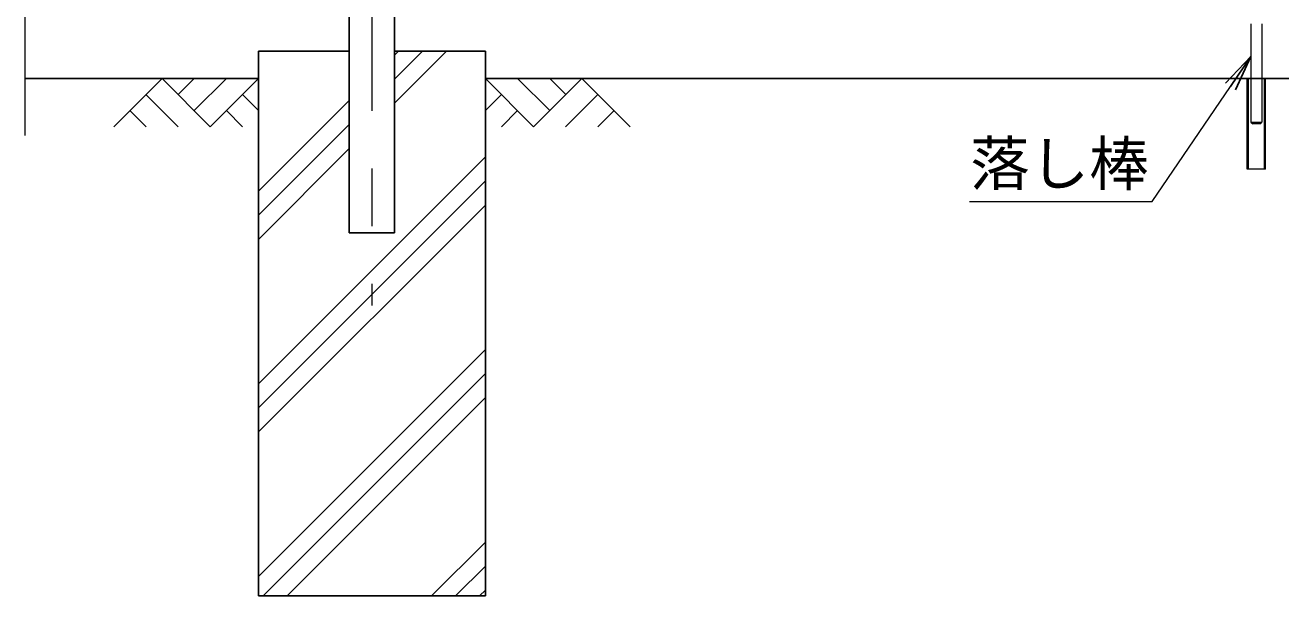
# Model space of a CAD drawing. Units: millimetres, scale not verified. Extents: x -4200 to 4200, y -2970 to 2970.
# Drawn here: x -187 to 1198, y -822 to -194 of the extents above; entities that cross this region are included whole.
import ezdxf
from ezdxf.enums import TextEntityAlignment as Align

# ---------------------------------------------------------------- set-up
doc = ezdxf.new("R2010")
doc.units = ezdxf.units.MM
doc.header["$LTSCALE"] = 10
doc.linetypes.add('USER1', pattern=[50.8, 31.75, -6.35, 6.35, -6.35])
for name, color, linetype, lineweight in [('0-0_D-STR-TXT', 7, 'Continuous', 13), ('0-1_LAYER04', 7, 'Continuous', 25), ('0-2_D-BGD', 7, 'Continuous', 25), ('0-3_D-BMK', 2, 'USER1', 13), ('0-4_D-STR1', 1, 'Continuous', 25), ('0-6_0', 7, 'Continuous', 25), ('0-8_D-DCR-HCH', 7, 'Continuous', 13), ('0-9_D-STR3', 3, 'Continuous', 13), ('0-B_D-STR2', 7, 'Continuous', 13)]:
    doc.layers.add(name, color=color, linetype=linetype, lineweight=lineweight)
doc.styles.add('ＭＳ ゴシック', font='')
doc.styles.get('ＭＳ ゴシック').set_extended_font_data('MS Gothic')

# ---------------------------------------------------------------- blocks, each defined once
blk = doc.blocks.new('U6')
at = {"layer": '0-9_D-STR3'}
for p, q in [((9440, 300), (9440, -780.4)), ((9560, 300), (9560, -780.4)), ((9400, -1300), (9400, -300)), ((9400, -300), (9600, -300)), ((9412, -1300), (9412, -300)), ((9588, -1300), (9588, -300)), ((9600, -1300), (9600, -300)), ((9440, -780.4), (9460, -800.4)), ((9440, -780.4), (9560, -780.4)), ((9540, -800.4), (9460, -800.4)), ((9540, -800.4), (9460, -800.4)), ((9540, -800.4), (9560, -780.4)), ((9600, -1300), (9400, -1300))]:
    blk.add_line(p, q, dxfattribs=at)
blk = doc.blocks.new('_Open')
at = {"layer": '0-6_0'}
blk.add_line((-10, 1.667), (0, 0), dxfattribs=at)
blk.add_lwpolyline([(-10, -1.667), (0, 0), (-10, 0)], dxfattribs=at)

msp = doc.modelspace()

# ---------------------------------------------------------------- linework, layer by layer
at = {"layer": '0-0_D-STR-TXT'}
msp.add_lwpolyline([(854.55, -387.83), (1056.03, -387.83), (1142.23, -261.16)], dxfattribs=at)
at = {"layer": '0-1_LAYER04'}
for p, q in [((70.74, -222.31), (170.74, -222.31)), ((70.74, -222.31), (70.74, -822.31)), ((220.74, -222.31), (320.74, -222.31)), ((320.74, -222.31), (320.74, -822.31)), ((70.74, -822.31), (320.74, -822.31))]:
    msp.add_line(p, q, dxfattribs=at)
at = {"layer": '0-2_D-BGD'}
for p, q in [((-186.64, -252.35), (45.74, -252.35)), ((70.74, -252.35), (-186.64, -252.35)), ((2070.73, -252.31), (320.74, -252.31))]:
    msp.add_line(p, q, dxfattribs=at)
at = {"layer": '0-3_D-BMK'}
msp.add_line((195.73, 537.47), (195.73, -502.31), dxfattribs=at)
at = {"layer": '0-4_D-STR1'}
for p, q in [((170.73, -59.81), (170.73, -422.31)), ((220.73, -59.81), (220.73, -422.31)), ((170.73, -422.31), (220.73, -422.31))]:
    msp.add_line(p, q, dxfattribs=at)
at = {"layer": '0-8_D-DCR-HCH'}
for p, q in [((220.74, -279.64), (278.06, -222.31)), ((220.74, -253.12), (251.54, -222.31)), ((220.74, -226.6), (225.03, -222.31)), ((-35.69, -252.35), (-88.9, -305.57)), ((-35.69, -252.35), (17.52, -305.57)), ((-17.95, -270.09), (-0.21, -252.35)), ((-0.21, -287.83), (35.26, -252.35)), ((17.52, -305.57), (70.74, -252.35)), ((373.95, -305.53), (320.74, -252.31)), ((391.69, -287.79), (356.21, -252.31)), ((427.16, -252.31), (373.95, -305.53)), ((409.52, -270.14), (391.69, -252.31)), ((427.16, -252.31), (480.37, -305.53)), ((-53.43, -270.09), (-17.79, -305.57)), ((53, -270.09), (70.74, -287.75)), ((70.74, -376.6), (170.74, -276.6)), ((338.47, -270.05), (320.74, -287.71)), ((444.9, -270.05), (409.26, -305.53)), ((-71.16, -287.83), (-53.34, -305.57)), ((35.26, -287.83), (53.08, -305.57)), ((356.21, -287.79), (338.39, -305.53)), ((462.63, -287.79), (444.82, -305.53)), ((70.74, -403.12), (170.74, -303.12)), ((70.74, -429.64), (170.74, -329.64)), ((70.74, -588.74), (320.74, -338.74)), ((70.74, -615.25), (320.74, -365.25)), ((70.74, -641.77), (320.74, -391.77)), ((70.74, -800.87), (320.74, -550.87)), ((75.81, -822.31), (320.74, -577.39)), ((102.32, -822.31), (320.74, -603.9)), ((261.42, -822.31), (320.74, -763)), ((287.94, -822.31), (320.74, -789.52)), ((314.45, -822.31), (320.74, -816.03))]:
    msp.add_line(p, q, dxfattribs=at)
at = {"layer": '0-B_D-STR2'}
msp.add_line((-186.64, -315.31), (-186.64, 167.03), dxfattribs=at)

# ---------------------------------------------------------------- block references
at = {"layer": '0-0_D-STR-TXT', "xscale": 4, "yscale": 4, "rotation": 55.76294}
msp.add_blockref('_Open', (1164.74, -228.09), dxfattribs=at)
at = {"layer": '0-6_0', "xscale": 0.1, "yscale": 0.1}
msp.add_blockref('U6', (220.74, -222.31), dxfattribs=at)

# ---------------------------------------------------------------- texts
at = {"layer": '0-0_D-STR-TXT', "style": 'ＭＳ ゴシック'}
msp.add_text('落し棒', height=48.09, dxfattribs=at).set_placement((855.2, -384.47), align=Align.BOTTOM_LEFT)

doc.saveas('drawing.dxf')
